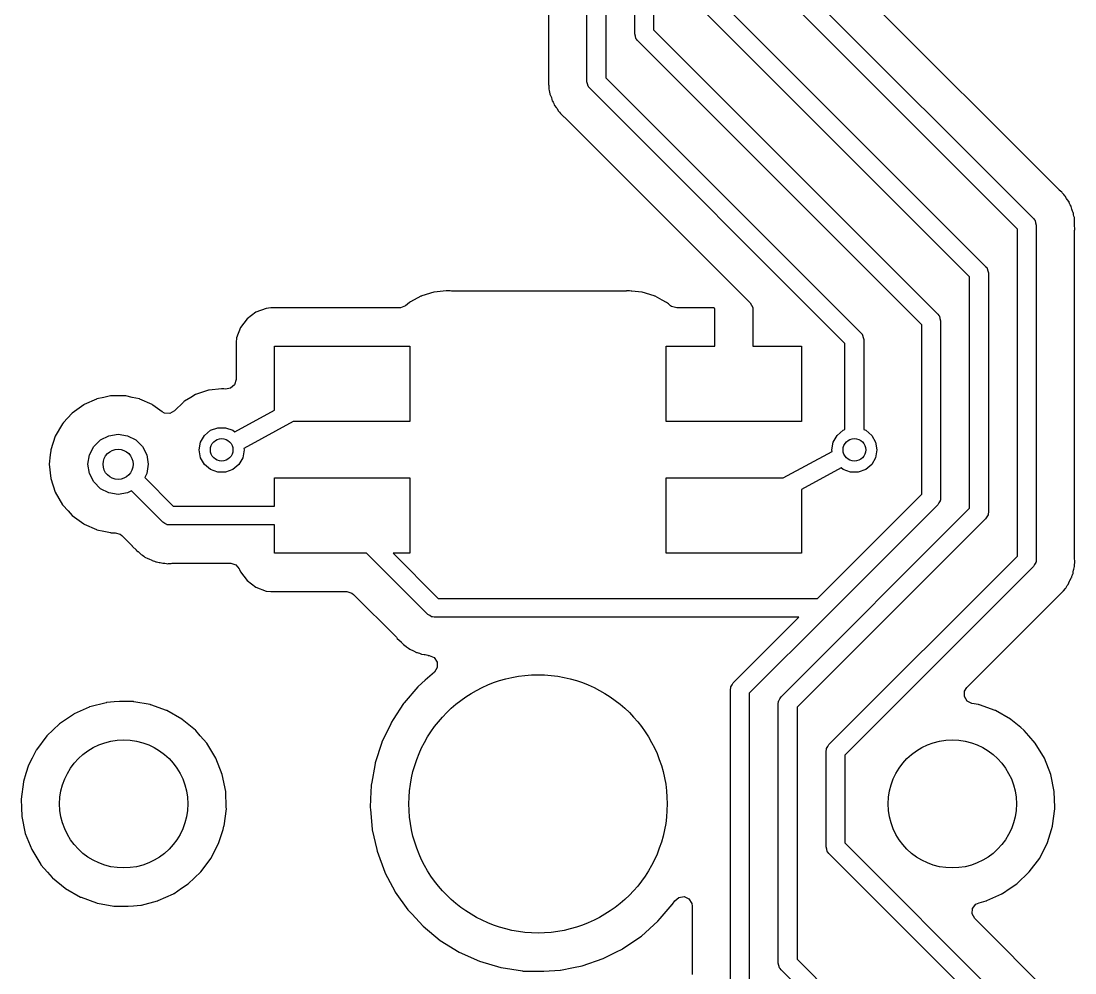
# Model space of a CAD drawing. Extents: x 144 to 253, y -181 to -52.
# Drawn here: x 224.14 to 238.13, y -169.95 to -157.31 of the extents above; entities that cross this region are included whole.
import ezdxf

# ---------------------------------------------------------------- set-up
doc = ezdxf.new("R2010")
doc.units = 0
doc.layers.add('BLACK', color=7, linetype='CONTINUOUS')

msp = doc.modelspace()

# ---------------------------------------------------------------- linework, layer by layer
at = {"layer": 'BLACK', "linetype": 'CONTINUOUS'}
for p, q in [((232.285, -157.48), (232.285, -148.642)), ((232.535, -148.59), (232.535, -157.428)), ((231.65, -158.115), (231.65, -149.277)), ((231.9, -149.225), (231.9, -158.063)), ((231.141, -149.54), (231.141, -158.036)), ((237.913, -159.547), (234.35, -155.984)), ((233.805, -156.158), (237.578, -159.932)), ((237.365, -160.072), (233.592, -156.298)), ((233.17, -156.793), (236.943, -160.567)), ((236.73, -160.707), (232.957, -156.933)), ((232.294, -157.51), (232.285, -157.48)), ((232.3, -157.54), (232.294, -157.51)), ((232.535, -157.428), (236.308, -161.202)), ((232.304, -157.545), (232.3, -157.54)), ((232.305, -157.548), (232.304, -157.545)), ((232.308, -157.551), (232.305, -157.548)), ((232.322, -157.568), (232.308, -157.551)), ((236.095, -161.342), (232.322, -157.568)), ((231.141, -158.047), (231.139, -158.055)), ((231.139, -158.055), (231.14, -158.063)), ((231.14, -158.063), (231.14, -158.063)), ((231.14, -158.063), (231.141, -158.123)), ((231.141, -158.036), (231.141, -158.047)), ((231.9, -158.063), (235.288, -161.452)), ((231.141, -158.123), (231.141, -158.127)), ((231.141, -158.127), (231.141, -158.155)), ((231.141, -158.155), (231.142, -158.159)), ((231.142, -158.159), (231.142, -158.159)), ((231.142, -158.159), (231.142, -158.159)), ((231.142, -158.159), (231.143, -158.171)), ((231.143, -158.171), (231.144, -158.215)), ((231.144, -158.215), (231.15, -158.234)), ((231.15, -158.234), (231.154, -158.254)), ((231.659, -158.145), (231.65, -158.115)), ((231.665, -158.175), (231.659, -158.145)), ((231.669, -158.18), (231.665, -158.175)), ((231.67, -158.183), (231.669, -158.18)), ((231.673, -158.186), (231.67, -158.183)), ((231.687, -158.203), (231.673, -158.186)), ((235.075, -161.592), (231.687, -158.203)), ((231.154, -158.254), (231.157, -158.274)), ((231.157, -158.274), (231.159, -158.281)), ((231.159, -158.281), (231.159, -158.281)), ((231.159, -158.281), (231.173, -158.315)), ((231.173, -158.315), (231.177, -158.326)), ((231.177, -158.326), (231.185, -158.353)), ((231.185, -158.353), (231.189, -158.369)), ((231.189, -158.369), (231.193, -158.375)), ((231.193, -158.375), (231.193, -158.375)), ((231.193, -158.375), (231.199, -158.386)), ((231.199, -158.386), (231.208, -158.404)), ((231.208, -158.404), (231.215, -158.423)), ((231.215, -158.423), (231.22, -158.429)), ((231.22, -158.429), (231.22, -158.429)), ((231.22, -158.429), (231.241, -158.458)), ((231.241, -158.458), (231.248, -158.468)), ((231.248, -158.468), (231.27, -158.506)), ((231.27, -158.506), (231.285, -158.521)), ((231.285, -158.521), (231.298, -158.536)), ((231.298, -158.536), (231.31, -158.552)), ((231.31, -158.552), (231.316, -158.557)), ((231.316, -158.557), (231.344, -158.58)), ((231.344, -158.58), (231.352, -158.588)), ((231.352, -158.588), (233.817, -161.053)), ((237.921, -159.555), (237.913, -159.547)), ((237.955, -159.583), (237.921, -159.555)), ((237.96, -159.589), (237.955, -159.583)), ((237.967, -159.599), (237.96, -159.589)), ((237.98, -159.614), (237.967, -159.599)), ((237.995, -159.629), (237.98, -159.614)), ((237.999, -159.635), (237.995, -159.629)), ((238.017, -159.667), (237.999, -159.635)), ((238.024, -159.677), (238.017, -159.667)), ((238.05, -159.712), (238.024, -159.677)), ((238.052, -159.72), (238.05, -159.712)), ((238.057, -159.731), (238.052, -159.72)), ((238.066, -159.749), (238.057, -159.731)), ((238.076, -159.766), (238.066, -159.749)), ((238.078, -159.774), (238.076, -159.766)), ((238.088, -159.809), (238.078, -159.774)), ((238.078, -159.774), (238.078, -159.774)), ((238.092, -159.82), (238.088, -159.809)), ((238.106, -159.854), (238.092, -159.82)), ((238.108, -159.861), (238.106, -159.854)), ((238.106, -159.854), (238.106, -159.854)), ((238.111, -159.88), (238.108, -159.861)), ((238.111, -159.881), (238.111, -159.88)), ((238.115, -159.901), (238.111, -159.881)), ((238.121, -159.92), (238.115, -159.901)), ((237.578, -159.932), (237.592, -159.949)), ((237.592, -159.949), (237.595, -159.952)), ((237.595, -159.952), (237.596, -159.955)), ((237.596, -159.955), (237.6, -159.96)), ((237.6, -159.96), (237.606, -159.99)), ((237.606, -159.99), (237.615, -160.02)), ((237.615, -160.02), (237.615, -164.465)), ((238.121, -159.928), (238.121, -159.92)), ((238.122, -159.964), (238.121, -159.928)), ((238.123, -159.976), (238.122, -159.964)), ((238.123, -159.98), (238.123, -159.976)), ((238.123, -160.008), (238.123, -159.98)), ((238.124, -160.012), (238.123, -160.008)), ((238.126, -160.08), (238.124, -160.012)), ((237.365, -164.413), (237.365, -160.072)), ((238.123, -160.099), (238.124, -160.088)), ((238.123, -164.429), (238.123, -160.099)), ((238.124, -160.088), (238.126, -160.08)), ((236.943, -160.567), (236.957, -160.584)), ((236.957, -160.584), (236.96, -160.587)), ((236.96, -160.587), (236.961, -160.59)), ((236.961, -160.59), (236.965, -160.595)), ((236.965, -160.595), (236.971, -160.625)), ((236.73, -163.778), (236.73, -160.707)), ((236.971, -160.625), (236.98, -160.655)), ((236.98, -160.655), (236.98, -163.83)), ((229.779, -160.894), (229.622, -160.909)), ((229.784, -160.893), (229.779, -160.894)), ((229.8, -160.891), (229.784, -160.893)), ((229.805, -160.891), (229.8, -160.891)), ((229.806, -160.891), (229.805, -160.891)), ((229.805, -160.891), (229.805, -160.891)), ((229.813, -160.891), (229.806, -160.891)), ((229.829, -160.894), (229.813, -160.891)), ((229.832, -160.894), (229.829, -160.894)), ((229.853, -160.896), (229.832, -160.894)), ((232.155, -160.896), (229.853, -160.896)), ((232.172, -160.895), (232.155, -160.896)), ((232.176, -160.894), (232.172, -160.895)), ((232.2, -160.891), (232.176, -160.894)), ((232.205, -160.891), (232.2, -160.891)), ((232.206, -160.891), (232.205, -160.891)), ((232.205, -160.891), (232.205, -160.891)), ((232.213, -160.891), (232.206, -160.891)), ((232.236, -160.895), (232.213, -160.891)), ((232.244, -160.896), (232.236, -160.895)), ((232.378, -160.909), (232.244, -160.896)), ((229.445, -160.964), (229.305, -161.039)), ((229.451, -160.961), (229.445, -160.964)), ((229.445, -160.964), (229.445, -160.964)), ((229.457, -160.959), (229.451, -160.961)), ((229.616, -160.911), (229.457, -160.959)), ((229.457, -160.959), (229.457, -160.959)), ((229.622, -160.909), (229.616, -160.911)), ((229.616, -160.911), (229.616, -160.911)), ((232.384, -160.911), (232.378, -160.909)), ((232.543, -160.959), (232.384, -160.911)), ((232.384, -160.911), (232.384, -160.911)), ((232.549, -160.961), (232.543, -160.959)), ((232.543, -160.959), (232.543, -160.959)), ((232.555, -160.964), (232.549, -160.961)), ((232.648, -161.014), (232.555, -160.964)), ((232.555, -160.964), (232.555, -160.964)), ((232.707, -161.045), (232.648, -161.014)), ((227.253, -161.176), (227.137, -161.263)), ((227.39, -161.125), (227.253, -161.176)), ((227.452, -161.118), (227.39, -161.125)), ((229.16, -161.118), (227.452, -161.118)), ((229.174, -161.117), (229.16, -161.118)), ((229.24, -161.089), (229.174, -161.117)), ((229.293, -161.045), (229.24, -161.089)), ((229.305, -161.039), (229.293, -161.045)), ((232.732, -161.066), (232.707, -161.045)), ((232.761, -161.09), (232.732, -161.066)), ((232.773, -161.098), (232.761, -161.09)), ((232.841, -161.118), (232.773, -161.098)), ((233.332, -161.118), (232.841, -161.118)), ((233.34, -161.12), (233.332, -161.118)), ((233.342, -161.121), (233.34, -161.12)), ((233.346, -161.137), (233.342, -161.121)), ((233.346, -161.626), (233.346, -161.137)), ((233.817, -161.053), (233.851, -161.115)), ((233.851, -161.115), (233.854, -161.142)), ((233.854, -161.142), (233.854, -161.626)), ((227.137, -161.263), (227.049, -161.38)), ((236.308, -161.202), (236.322, -161.219)), ((236.322, -161.219), (236.325, -161.222)), ((236.325, -161.222), (236.326, -161.225)), ((236.326, -161.225), (236.33, -161.23)), ((236.33, -161.23), (236.336, -161.26)), ((236.336, -161.26), (236.345, -161.29)), ((236.345, -161.29), (236.345, -163.644)), ((227.049, -161.38), (226.998, -161.516)), ((235.288, -161.452), (235.302, -161.469)), ((236.095, -163.592), (236.095, -161.342)), ((226.998, -161.516), (226.992, -161.578)), ((226.992, -161.578), (226.992, -162.071)), ((235.075, -162.735), (235.075, -161.592)), ((235.302, -161.469), (235.305, -161.472)), ((235.305, -161.472), (235.306, -161.475)), ((235.306, -161.475), (235.31, -161.48)), ((235.31, -161.48), (235.316, -161.51)), ((235.316, -161.51), (235.325, -161.54)), ((235.325, -161.54), (235.325, -162.735)), ((227.5, -162.478), (227.5, -161.626)), ((227.5, -161.626), (229.3, -161.626)), ((229.3, -161.626), (229.3, -162.626)), ((232.7, -162.626), (232.7, -161.626)), ((232.7, -161.626), (233.346, -161.626)), ((233.854, -161.626), (234.5, -161.626)), ((234.5, -161.626), (234.5, -162.626)), ((226.971, -162.139), (226.918, -162.185)), ((226.992, -162.071), (226.971, -162.139)), ((225.323, -162.288), (225.236, -162.306)), ((225.33, -162.286), (225.323, -162.288)), ((225.323, -162.288), (225.323, -162.288)), ((225.52, -162.286), (225.33, -162.286)), ((225.527, -162.288), (225.52, -162.286)), ((225.614, -162.306), (225.527, -162.288)), ((225.527, -162.288), (225.527, -162.288)), ((226.454, -162.268), (226.391, -162.306)), ((226.625, -162.209), (226.454, -162.268)), ((226.632, -162.209), (226.625, -162.209)), ((226.799, -162.191), (226.632, -162.209)), ((226.632, -162.209), (226.632, -162.209)), ((226.806, -162.191), (226.799, -162.191)), ((226.799, -162.191), (226.799, -162.191)), ((226.828, -162.193), (226.806, -162.191)), ((226.851, -162.196), (226.828, -162.193)), ((226.918, -162.185), (226.851, -162.196)), ((224.968, -162.404), (224.814, -162.516)), ((224.974, -162.401), (224.968, -162.404)), ((225.137, -162.329), (224.974, -162.401)), ((224.974, -162.401), (224.974, -162.401)), ((225.143, -162.326), (225.137, -162.329)), ((225.137, -162.329), (225.137, -162.329)), ((225.236, -162.306), (225.143, -162.326)), ((225.707, -162.326), (225.614, -162.306)), ((225.713, -162.329), (225.707, -162.326)), ((225.876, -162.401), (225.713, -162.329)), ((225.713, -162.329), (225.713, -162.329)), ((225.882, -162.404), (225.876, -162.401)), ((225.876, -162.401), (225.876, -162.401)), ((225.887, -162.408), (225.882, -162.404)), ((226.011, -162.498), (225.887, -162.408)), ((225.887, -162.408), (225.887, -162.408)), ((226.294, -162.368), (226.173, -162.486)), ((226.299, -162.363), (226.294, -162.368)), ((226.294, -162.368), (226.294, -162.368)), ((226.305, -162.359), (226.299, -162.363)), ((226.391, -162.306), (226.305, -162.359)), ((226.305, -162.359), (226.305, -162.359)), ((224.809, -162.521), (224.7, -162.642)), ((224.814, -162.516), (224.809, -162.521)), ((224.809, -162.521), (224.809, -162.521)), ((226.04, -162.514), (226.011, -162.498)), ((226.111, -162.519), (226.04, -162.514)), ((226.173, -162.486), (226.111, -162.519)), ((226.975, -162.765), (227.5, -162.478)), ((224.686, -162.658), (224.59, -162.823)), ((224.7, -162.642), (224.686, -162.658)), ((226.65, -162.744), (226.748, -162.709)), ((226.748, -162.709), (226.852, -162.709)), ((226.852, -162.709), (226.95, -162.744)), ((227.748, -162.626), (227.096, -162.984)), ((229.3, -162.626), (227.748, -162.626)), ((234.5, -162.626), (232.7, -162.626)), ((224.59, -162.823), (224.531, -163.005)), ((225.19, -162.871), (225.301, -162.815)), ((225.301, -162.815), (225.425, -162.795)), ((225.425, -162.795), (225.549, -162.815)), ((225.549, -162.815), (225.66, -162.871)), ((226.518, -162.901), (226.57, -162.811)), ((226.57, -162.811), (226.65, -162.744)), ((226.95, -162.744), (226.975, -162.765)), ((234.918, -162.901), (234.97, -162.811)), ((234.97, -162.811), (235.05, -162.744)), ((235.05, -162.744), (235.075, -162.735)), ((235.325, -162.735), (235.35, -162.744)), ((235.35, -162.744), (235.43, -162.811)), ((235.43, -162.811), (235.482, -162.901)), ((225.045, -163.071), (225.101, -162.96)), ((225.101, -162.96), (225.19, -162.871)), ((225.66, -162.871), (225.749, -162.96)), ((225.749, -162.96), (225.805, -163.071)), ((226.5, -163.004), (226.518, -162.901)), ((227.096, -162.984), (227.1, -163.004)), ((234.9, -163.004), (234.918, -162.901)), ((235.482, -162.901), (235.5, -163.004)), ((224.524, -163.071), (224.511, -163.195)), ((224.531, -163.012), (224.524, -163.071)), ((224.531, -163.005), (224.531, -163.012)), ((224.531, -163.012), (224.531, -163.012)), ((225.025, -163.195), (225.045, -163.071)), ((225.805, -163.071), (225.825, -163.195)), ((226.518, -163.107), (226.5, -163.004)), ((226.57, -163.197), (226.518, -163.107)), ((227.082, -163.107), (227.03, -163.197)), ((227.1, -163.004), (227.082, -163.107)), ((234.256, -163.376), (234.903, -163.023)), ((234.903, -163.023), (234.9, -163.004)), ((235.482, -163.107), (235.43, -163.197)), ((235.5, -163.004), (235.482, -163.107)), ((224.511, -163.195), (224.531, -163.385)), ((225.045, -163.319), (225.025, -163.195)), ((225.825, -163.195), (225.805, -163.319)), ((226.65, -163.264), (226.57, -163.197)), ((226.748, -163.3), (226.65, -163.264)), ((226.95, -163.264), (226.852, -163.3)), ((227.03, -163.197), (226.95, -163.264)), ((235.024, -163.242), (234.5, -163.528)), ((235.05, -163.264), (235.024, -163.242)), ((235.148, -163.3), (235.05, -163.264)), ((235.35, -163.264), (235.252, -163.3)), ((235.43, -163.197), (235.35, -163.264)), ((224.531, -163.385), (224.59, -163.567)), ((225.101, -163.43), (225.045, -163.319)), ((225.805, -163.319), (225.778, -163.372)), ((225.778, -163.372), (226.158, -163.751)), ((226.852, -163.3), (226.748, -163.3)), ((227.5, -163.751), (227.5, -163.376)), ((227.5, -163.376), (229.3, -163.376)), ((229.3, -163.376), (229.3, -164.376)), ((232.7, -164.376), (232.7, -163.376)), ((232.7, -163.376), (234.256, -163.376)), ((235.252, -163.3), (235.148, -163.3)), ((225.19, -163.519), (225.101, -163.43)), ((225.301, -163.575), (225.19, -163.519)), ((225.602, -163.548), (225.549, -163.575)), ((226.018, -163.965), (225.602, -163.548)), ((234.5, -163.528), (234.5, -164.376)), ((224.59, -163.567), (224.686, -163.732)), ((225.425, -163.595), (225.301, -163.575)), ((225.549, -163.575), (225.425, -163.595)), ((234.712, -164.975), (236.095, -163.592)), ((236.34, -163.679), (236.323, -163.705)), ((236.341, -163.673), (236.34, -163.679)), ((236.342, -163.67), (236.341, -163.673)), ((236.345, -163.644), (236.342, -163.666)), ((236.342, -163.666), (236.342, -163.67)), ((224.686, -163.732), (224.69, -163.737)), ((224.69, -163.737), (224.69, -163.737)), ((224.69, -163.737), (224.76, -163.814)), ((224.76, -163.814), (224.814, -163.874)), ((226.158, -163.751), (227.5, -163.751)), ((234.227, -166.282), (236.73, -163.778)), ((236.308, -163.732), (234.853, -165.188)), ((236.323, -163.705), (236.308, -163.732)), ((236.98, -163.83), (236.977, -163.852)), ((224.814, -163.874), (224.968, -163.986)), ((226.045, -163.98), (226.018, -163.965)), ((236.943, -163.918), (234.44, -166.422)), ((236.958, -163.891), (236.943, -163.918)), ((236.975, -163.866), (236.958, -163.891)), ((236.976, -163.859), (236.975, -163.866)), ((236.977, -163.857), (236.976, -163.859)), ((236.977, -163.852), (236.977, -163.857)), ((224.968, -163.986), (224.974, -163.989)), ((224.974, -163.989), (224.974, -163.989)), ((224.974, -163.989), (225.137, -164.061)), ((225.137, -164.061), (225.143, -164.064)), ((225.143, -164.064), (225.236, -164.084)), ((225.236, -164.084), (225.323, -164.102)), ((225.323, -164.102), (225.323, -164.102)), ((225.323, -164.102), (225.33, -164.103)), ((225.33, -164.103), (225.385, -164.103)), ((225.385, -164.103), (225.454, -164.124)), ((226.071, -163.996), (226.045, -163.98)), ((226.077, -163.997), (226.071, -163.996)), ((226.08, -163.999), (226.077, -163.997)), ((226.084, -163.998), (226.08, -163.999)), ((226.106, -164.001), (226.084, -163.998)), ((227.5, -164.001), (226.106, -164.001)), ((227.5, -164.376), (227.5, -164.001)), ((225.454, -164.124), (225.475, -164.14)), ((225.475, -164.14), (225.603, -164.269)), ((225.603, -164.269), (225.61, -164.277)), ((225.61, -164.277), (225.614, -164.284)), ((225.614, -164.284), (225.62, -164.289)), ((225.62, -164.289), (225.664, -164.33)), ((225.664, -164.33), (225.667, -164.333)), ((225.667, -164.333), (225.687, -164.353)), ((225.687, -164.353), (225.69, -164.355)), ((225.69, -164.355), (225.699, -164.363)), ((225.699, -164.363), (225.731, -164.393)), ((225.731, -164.393), (225.738, -164.397)), ((228.723, -164.376), (227.5, -164.376)), ((229.535, -165.188), (228.723, -164.376)), ((229.3, -164.376), (229.077, -164.376)), ((229.077, -164.376), (229.675, -164.975)), ((234.5, -164.376), (232.7, -164.376)), ((225.738, -164.397), (225.749, -164.403)), ((225.749, -164.403), (225.765, -164.414)), ((225.765, -164.414), (225.781, -164.426)), ((225.781, -164.426), (225.822, -164.444)), ((225.822, -164.444), (225.833, -164.449)), ((225.833, -164.449), (225.871, -164.47)), ((225.871, -164.47), (225.879, -164.472)), ((225.879, -164.472), (225.879, -164.472)), ((225.879, -164.472), (225.891, -164.475)), ((225.891, -164.475), (225.91, -164.482)), ((225.91, -164.482), (225.928, -164.49)), ((225.928, -164.49), (225.936, -164.491)), ((225.936, -164.491), (225.936, -164.491)), ((225.936, -164.491), (225.972, -164.497)), ((225.972, -164.497), (225.984, -164.499)), ((225.984, -164.499), (226.019, -164.508)), ((226.019, -164.508), (226.026, -164.51)), ((226.026, -164.51), (226.047, -164.51)), ((226.047, -164.51), (226.066, -164.512)), ((226.066, -164.512), (226.086, -164.515)), ((226.086, -164.515), (226.094, -164.514)), ((226.094, -164.514), (226.13, -164.511)), ((226.13, -164.511), (226.142, -164.51)), ((226.142, -164.51), (226.92, -164.51)), ((226.92, -164.51), (226.988, -164.53)), ((226.988, -164.53), (227.034, -164.584)), ((234.862, -166.917), (237.365, -164.413)), ((237.593, -164.526), (237.578, -164.553)), ((237.61, -164.501), (237.593, -164.526)), ((237.611, -164.494), (237.61, -164.501)), ((237.612, -164.492), (237.611, -164.494)), ((237.615, -164.465), (237.612, -164.487)), ((237.612, -164.487), (237.612, -164.492)), ((238.124, -164.441), (238.123, -164.429)), ((238.123, -164.525), (238.125, -164.505)), ((238.123, -164.545), (238.123, -164.525)), ((238.128, -164.485), (238.124, -164.441)), ((238.125, -164.505), (238.127, -164.493)), ((238.127, -164.493), (238.128, -164.485)), ((227.034, -164.584), (227.038, -164.592)), ((227.038, -164.592), (227.046, -164.615)), ((227.046, -164.615), (227.049, -164.623)), ((227.049, -164.623), (227.137, -164.74)), ((237.578, -164.553), (235.075, -167.057)), ((238.089, -164.68), (238.095, -164.662)), ((238.095, -164.662), (238.1, -164.65)), ((238.1, -164.65), (238.103, -164.643)), ((238.103, -164.643), (238.106, -164.623)), ((238.106, -164.623), (238.11, -164.599)), ((238.11, -164.599), (238.113, -164.588)), ((238.113, -164.588), (238.122, -164.553)), ((238.122, -164.553), (238.123, -164.545)), ((238.122, -164.553), (238.122, -164.553)), ((227.137, -164.74), (227.253, -164.827)), ((238.016, -164.823), (238.027, -164.806)), ((238.027, -164.806), (238.035, -164.796)), ((238.035, -164.796), (238.04, -164.79)), ((238.04, -164.79), (238.057, -164.749)), ((238.057, -164.749), (238.062, -164.739)), ((238.062, -164.739), (238.084, -164.7)), ((238.084, -164.7), (238.086, -164.692)), ((238.086, -164.692), (238.089, -164.68)), ((238.086, -164.692), (238.086, -164.692)), ((227.253, -164.827), (227.39, -164.878)), ((227.39, -164.878), (227.452, -164.885)), ((227.452, -164.885), (228.46, -164.885)), ((228.46, -164.885), (228.529, -164.905)), ((228.529, -164.905), (228.55, -164.922)), ((228.55, -164.922), (229.12, -165.492)), ((237.897, -164.957), (237.944, -164.907)), ((237.944, -164.907), (237.946, -164.904)), ((237.946, -164.904), (237.966, -164.885)), ((237.966, -164.885), (237.969, -164.882)), ((237.969, -164.882), (237.976, -164.873)), ((237.976, -164.873), (238.001, -164.846)), ((238.001, -164.846), (238.007, -164.84)), ((238.007, -164.84), (238.016, -164.823)), ((229.675, -164.975), (234.712, -164.975)), ((236.694, -166.157), (237.882, -164.969)), ((237.882, -164.969), (237.891, -164.961)), ((237.891, -164.961), (237.897, -164.957)), ((229.562, -165.203), (229.535, -165.188)), ((229.588, -165.219), (229.562, -165.203)), ((229.594, -165.22), (229.588, -165.219)), ((229.597, -165.222), (229.594, -165.22)), ((229.601, -165.221), (229.597, -165.222)), ((229.623, -165.225), (229.601, -165.221)), ((234.462, -165.225), (229.623, -165.225)), ((233.592, -166.095), (234.462, -165.225)), ((234.853, -165.188), (233.805, -166.236)), ((229.12, -165.492), (229.127, -165.5)), ((229.127, -165.5), (229.131, -165.507)), ((229.131, -165.507), (229.181, -165.553)), ((229.181, -165.553), (229.184, -165.556)), ((229.184, -165.556), (229.203, -165.576)), ((229.203, -165.576), (229.207, -165.578)), ((229.207, -165.578), (229.216, -165.586)), ((229.216, -165.586), (229.248, -165.616)), ((229.248, -165.616), (229.255, -165.62)), ((229.255, -165.62), (229.255, -165.62)), ((229.255, -165.62), (229.266, -165.626)), ((229.266, -165.626), (229.282, -165.637)), ((229.282, -165.637), (229.298, -165.649)), ((229.298, -165.649), (229.305, -165.652)), ((229.305, -165.652), (229.305, -165.652)), ((229.305, -165.652), (229.339, -165.667)), ((229.339, -165.667), (229.349, -165.672)), ((229.349, -165.672), (229.388, -165.693)), ((229.388, -165.693), (229.396, -165.695)), ((229.396, -165.695), (229.396, -165.695)), ((229.396, -165.695), (229.408, -165.698)), ((229.408, -165.698), (229.426, -165.705)), ((229.426, -165.705), (229.445, -165.713)), ((229.445, -165.713), (229.453, -165.714)), ((229.453, -165.714), (229.453, -165.714)), ((229.453, -165.714), (229.489, -165.72)), ((229.489, -165.72), (229.5, -165.722)), ((229.5, -165.722), (229.535, -165.731)), ((229.535, -165.731), (229.543, -165.733)), ((229.543, -165.733), (229.551, -165.733)), ((229.551, -165.733), (229.555, -165.734)), ((229.555, -165.734), (229.621, -165.762)), ((229.621, -165.762), (229.66, -165.821)), ((229.661, -165.892), (229.624, -165.953)), ((229.66, -165.821), (229.661, -165.892)), ((229.502, -166.061), (229.408, -166.145)), ((229.624, -165.953), (229.502, -166.061)), ((229.405, -166.148), (229.224, -166.361)), ((229.408, -166.145), (229.405, -166.148)), ((229.405, -166.148), (229.405, -166.148)), ((233.555, -166.184), (233.558, -166.162)), ((233.555, -171.265), (233.555, -166.184)), ((233.558, -166.157), (233.559, -166.155)), ((233.558, -166.162), (233.558, -166.157)), ((233.559, -166.155), (233.56, -166.148)), ((233.56, -166.148), (233.577, -166.122)), ((233.577, -166.122), (233.592, -166.095)), ((236.661, -166.277), (236.664, -166.206)), ((236.664, -166.206), (236.694, -166.157)), ((225.375, -166.35), (225.275, -166.359)), ((225.442, -166.345), (225.375, -166.35)), ((225.604, -166.345), (225.442, -166.345)), ((225.606, -166.345), (225.604, -166.345)), ((225.611, -166.345), (225.606, -166.345)), ((225.606, -166.345), (225.606, -166.345)), ((225.628, -166.346), (225.611, -166.345)), ((225.632, -166.347), (225.628, -166.346)), ((225.85, -166.386), (225.632, -166.347)), ((225.632, -166.347), (225.632, -166.347)), ((233.805, -166.236), (233.805, -171.213)), ((234.19, -166.37), (234.193, -166.348)), ((234.193, -166.343), (234.194, -166.341)), ((234.193, -166.348), (234.193, -166.343)), ((234.194, -166.341), (234.195, -166.334)), ((234.195, -166.334), (234.212, -166.309)), ((234.212, -166.309), (234.227, -166.282)), ((236.697, -166.338), (236.661, -166.277)), ((236.761, -166.37), (236.697, -166.338)), ((225.042, -166.419), (224.841, -166.51)), ((225.047, -166.417), (225.042, -166.419)), ((225.042, -166.419), (225.042, -166.419)), ((225.052, -166.416), (225.047, -166.417)), ((225.265, -166.361), (225.052, -166.416)), ((225.052, -166.416), (225.052, -166.416)), ((225.27, -166.359), (225.265, -166.361)), ((225.265, -166.361), (225.265, -166.361)), ((225.275, -166.359), (225.27, -166.359)), ((225.275, -166.359), (225.275, -166.359)), ((225.855, -166.387), (225.85, -166.386)), ((225.85, -166.386), (225.85, -166.386)), ((225.86, -166.389), (225.855, -166.387)), ((226.067, -166.464), (225.86, -166.389)), ((225.86, -166.389), (225.86, -166.389)), ((226.072, -166.466), (226.067, -166.464)), ((226.067, -166.464), (226.067, -166.464)), ((226.273, -166.58), (226.072, -166.466)), ((229.214, -166.373), (229.077, -166.583)), ((229.216, -166.369), (229.214, -166.373)), ((229.214, -166.373), (229.214, -166.373)), ((229.224, -166.361), (229.216, -166.369)), ((234.19, -169.819), (234.19, -166.37)), ((234.44, -166.422), (234.44, -169.767)), ((236.85, -166.386), (236.761, -166.37)), ((236.855, -166.387), (236.85, -166.386)), ((236.85, -166.386), (236.85, -166.386)), ((236.86, -166.389), (236.855, -166.387)), ((237.067, -166.464), (236.86, -166.389)), ((236.86, -166.389), (236.86, -166.389)), ((237.072, -166.466), (237.067, -166.464)), ((237.067, -166.464), (237.067, -166.464)), ((237.273, -166.58), (237.072, -166.466)), ((224.74, -166.577), (224.645, -166.641)), ((224.832, -166.515), (224.74, -166.577)), ((224.836, -166.512), (224.832, -166.515)), ((224.832, -166.515), (224.832, -166.515)), ((224.841, -166.51), (224.836, -166.512)), ((226.277, -166.583), (226.273, -166.58)), ((226.409, -166.691), (226.277, -166.583)), ((226.277, -166.583), (226.277, -166.583)), ((229.053, -166.621), (229.044, -166.641)), ((229.055, -166.617), (229.053, -166.621)), ((229.053, -166.621), (229.053, -166.621)), ((229.077, -166.583), (229.055, -166.617)), ((237.277, -166.583), (237.273, -166.58)), ((237.409, -166.691), (237.277, -166.583)), ((237.277, -166.583), (237.277, -166.583)), ((224.645, -166.641), (224.478, -166.8)), ((226.451, -166.726), (226.409, -166.691)), ((226.455, -166.73), (226.451, -166.726)), ((226.515, -166.8), (226.455, -166.73)), ((226.455, -166.73), (226.455, -166.73)), ((229.044, -166.641), (228.928, -166.884)), ((237.451, -166.726), (237.409, -166.691)), ((237.455, -166.73), (237.451, -166.726)), ((237.515, -166.8), (237.455, -166.73)), ((237.455, -166.73), (237.455, -166.73)), ((224.478, -166.8), (224.34, -166.985)), ((226.602, -166.9), (226.515, -166.8)), ((226.722, -167.097), (226.602, -166.9)), ((228.927, -166.888), (228.839, -167.161)), ((228.928, -166.884), (228.927, -166.888)), ((228.927, -166.888), (228.927, -166.888)), ((237.602, -166.9), (237.515, -166.8)), ((237.722, -167.097), (237.602, -166.9)), ((224.338, -166.99), (224.283, -167.097)), ((224.34, -166.985), (224.338, -166.99)), ((234.825, -167.005), (234.828, -166.983)), ((234.825, -168.275), (234.825, -167.005)), ((234.828, -166.978), (234.829, -166.976)), ((234.828, -166.983), (234.828, -166.978)), ((234.829, -166.976), (234.83, -166.969)), ((234.83, -166.969), (234.847, -166.944)), ((234.847, -166.944), (234.862, -166.917)), ((224.236, -167.191), (224.202, -167.301)), ((224.283, -167.097), (224.236, -167.191)), ((226.807, -167.312), (226.722, -167.097)), ((228.838, -167.165), (228.833, -167.196)), ((228.839, -167.161), (228.838, -167.165)), ((235.075, -167.057), (235.075, -168.223)), ((237.807, -167.312), (237.722, -167.097)), ((224.202, -167.301), (224.169, -167.406)), ((226.854, -167.538), (226.807, -167.312)), ((228.833, -167.196), (228.793, -167.416)), ((237.854, -167.538), (237.807, -167.312)), ((224.168, -167.411), (224.137, -167.64)), ((224.169, -167.406), (224.168, -167.411)), ((224.169, -167.406), (224.169, -167.406)), ((228.786, -167.46), (228.778, -167.635)), ((228.793, -167.416), (228.786, -167.456)), ((228.786, -167.456), (228.786, -167.46)), ((228.786, -167.46), (228.786, -167.46)), ((226.854, -167.543), (226.854, -167.538)), ((226.862, -167.747), (226.854, -167.543)), ((237.854, -167.543), (237.854, -167.538)), ((237.862, -167.747), (237.854, -167.543)), ((224.137, -167.64), (224.137, -167.645)), ((224.137, -167.645), (224.141, -167.751)), ((224.137, -167.645), (224.137, -167.645)), ((224.141, -167.751), (224.146, -167.87)), ((226.863, -167.768), (226.862, -167.747)), ((228.778, -167.635), (228.773, -167.751)), ((228.773, -167.751), (228.773, -167.755)), ((237.863, -167.768), (237.862, -167.747)), ((224.146, -167.87), (224.193, -168.096)), ((226.832, -167.997), (226.863, -167.768)), ((228.773, -167.755), (228.773, -167.755)), ((228.773, -167.755), (228.775, -167.774)), ((228.775, -167.774), (228.798, -168.045)), ((237.832, -167.997), (237.863, -167.768)), ((226.818, -168.045), (226.831, -168.002)), ((226.831, -168.002), (226.832, -167.997)), ((226.831, -168.002), (226.831, -168.002)), ((237.818, -168.045), (237.831, -168.002)), ((237.831, -168.002), (237.832, -167.997)), ((237.831, -168.002), (237.831, -168.002)), ((224.193, -168.096), (224.278, -168.311)), ((226.764, -168.217), (226.818, -168.045)), ((228.798, -168.045), (228.799, -168.049)), ((228.799, -168.049), (228.799, -168.049)), ((228.799, -168.049), (228.858, -168.311)), ((237.764, -168.217), (237.818, -168.045)), ((224.278, -168.311), (224.398, -168.508)), ((226.714, -168.315), (226.762, -168.222)), ((226.762, -168.222), (226.764, -168.217)), ((226.762, -168.222), (226.762, -168.222)), ((228.858, -168.311), (228.863, -168.333)), ((234.834, -168.305), (234.825, -168.275)), ((234.84, -168.335), (234.834, -168.305)), ((235.075, -168.223), (237.578, -170.727)), ((237.714, -168.315), (237.762, -168.222)), ((237.762, -168.222), (237.764, -168.217)), ((237.762, -168.222), (237.762, -168.222)), ((226.522, -168.608), (226.66, -168.423)), ((226.66, -168.423), (226.714, -168.315)), ((228.863, -168.333), (228.965, -168.61)), ((234.844, -168.34), (234.84, -168.335)), ((234.845, -168.343), (234.844, -168.34)), ((234.848, -168.346), (234.845, -168.343)), ((234.862, -168.363), (234.848, -168.346)), ((237.365, -170.867), (234.862, -168.363)), ((237.522, -168.608), (237.66, -168.423)), ((237.66, -168.423), (237.714, -168.315)), ((224.398, -168.508), (224.401, -168.512)), ((224.401, -168.512), (224.488, -168.612)), ((224.488, -168.612), (224.549, -168.682)), ((224.549, -168.682), (224.553, -168.686)), ((224.553, -168.686), (224.723, -168.825)), ((226.355, -168.767), (226.522, -168.608)), ((228.965, -168.61), (228.967, -168.614)), ((228.967, -168.614), (228.967, -168.614)), ((228.967, -168.614), (229.003, -168.682)), ((229.003, -168.682), (229.102, -168.872)), ((237.355, -168.767), (237.522, -168.608)), ((224.723, -168.825), (224.723, -168.825)), ((224.723, -168.825), (224.727, -168.828)), ((224.727, -168.828), (224.928, -168.943)), ((226.168, -168.893), (226.269, -168.825)), ((226.269, -168.825), (226.355, -168.767)), ((237.168, -168.893), (237.269, -168.825)), ((237.269, -168.825), (237.355, -168.767)), ((224.928, -168.943), (224.933, -168.944)), ((224.933, -168.944), (224.933, -168.944)), ((224.933, -168.944), (225.14, -169.019)), ((225.735, -169.048), (225.948, -168.992)), ((225.948, -168.992), (225.953, -168.991)), ((225.948, -168.992), (225.948, -168.992)), ((225.953, -168.991), (225.958, -168.989)), ((225.958, -168.989), (226.159, -168.898)), ((225.958, -168.989), (225.958, -168.989)), ((226.159, -168.898), (226.164, -168.896)), ((226.164, -168.896), (226.168, -168.893)), ((226.168, -168.893), (226.168, -168.893)), ((229.102, -168.872), (229.105, -168.875)), ((229.105, -168.875), (229.271, -169.109)), ((232.786, -169.035), (232.815, -168.991)), ((232.815, -168.991), (232.869, -168.945)), ((232.869, -168.945), (232.939, -168.935)), ((232.939, -168.935), (233.003, -168.965)), ((233.003, -168.965), (233.042, -169.025)), ((236.856, -169.016), (236.948, -168.992)), ((236.948, -168.992), (236.953, -168.991)), ((236.948, -168.992), (236.948, -168.992)), ((236.953, -168.991), (236.958, -168.989)), ((236.958, -168.989), (237.159, -168.898)), ((236.958, -168.989), (236.958, -168.989)), ((237.159, -168.898), (237.164, -168.896)), ((237.164, -168.896), (237.168, -168.893)), ((237.168, -168.893), (237.168, -168.893)), ((225.14, -169.019), (225.14, -169.019)), ((225.14, -169.019), (225.145, -169.021)), ((225.145, -169.021), (225.15, -169.022)), ((225.15, -169.022), (225.15, -169.022)), ((225.15, -169.022), (225.368, -169.062)), ((225.368, -169.062), (225.368, -169.062)), ((225.368, -169.062), (225.372, -169.062)), ((225.372, -169.062), (225.389, -169.063)), ((225.389, -169.063), (225.394, -169.063)), ((225.394, -169.063), (225.394, -169.063)), ((225.394, -169.063), (225.396, -169.064)), ((225.396, -169.064), (225.558, -169.064)), ((225.558, -169.064), (225.628, -169.058)), ((225.628, -169.058), (225.725, -169.049)), ((225.725, -169.049), (225.725, -169.049)), ((225.725, -169.049), (225.73, -169.049)), ((225.73, -169.049), (225.735, -169.048)), ((225.735, -169.048), (225.735, -169.048)), ((229.271, -169.109), (229.271, -169.109)), ((229.271, -169.109), (229.273, -169.112)), ((229.273, -169.112), (229.276, -169.115)), ((229.276, -169.115), (229.276, -169.115)), ((229.276, -169.115), (229.323, -169.165)), ((232.622, -169.227), (232.781, -169.042)), ((232.781, -169.042), (232.784, -169.039)), ((232.781, -169.042), (232.781, -169.042)), ((232.784, -169.039), (232.786, -169.035)), ((232.786, -169.035), (232.786, -169.035)), ((233.042, -169.025), (233.046, -169.06)), ((233.046, -169.06), (233.046, -169.97)), ((236.764, -169.165), (236.769, -169.094)), ((236.769, -169.094), (236.812, -169.037)), ((236.812, -169.037), (236.856, -169.016)), ((229.323, -169.165), (229.475, -169.328)), ((232.372, -169.46), (232.592, -169.263)), ((232.592, -169.263), (232.622, -169.227)), ((236.798, -169.227), (236.764, -169.165)), ((237.913, -170.342), (236.798, -169.227)), ((229.475, -169.328), (229.703, -169.516)), ((229.703, -169.516), (229.954, -169.671)), ((232.127, -169.626), (232.372, -169.46)), ((229.954, -169.671), (230.223, -169.792)), ((231.863, -169.758), (232.033, -169.673)), ((232.033, -169.673), (232.124, -169.628)), ((232.124, -169.628), (232.127, -169.626)), ((232.124, -169.628), (232.124, -169.628)), ((230.223, -169.792), (230.506, -169.877)), ((231.584, -169.854), (231.863, -169.758)), ((234.199, -169.849), (234.19, -169.819)), ((234.205, -169.879), (234.199, -169.849)), ((234.44, -169.767), (235.379, -170.706)), ((230.506, -169.877), (230.511, -169.877)), ((230.511, -169.877), (230.511, -169.877)), ((230.511, -169.877), (230.795, -169.922)), ((230.795, -169.922), (230.795, -169.922)), ((230.795, -169.922), (230.798, -169.923)), ((230.798, -169.923), (230.823, -169.924)), ((230.823, -169.924), (230.889, -169.927)), ((230.889, -169.927), (230.889, -169.927)), ((230.889, -169.927), (230.89, -169.927)), ((230.89, -169.927), (231.075, -169.927)), ((231.075, -169.927), (231.295, -169.913)), ((231.295, -169.913), (231.299, -169.912)), ((231.299, -169.912), (231.472, -169.877)), ((231.299, -169.912), (231.299, -169.912)), ((231.472, -169.877), (231.584, -169.854)), ((234.209, -169.884), (234.205, -169.879)), ((234.21, -169.887), (234.209, -169.884)), ((234.213, -169.89), (234.21, -169.887)), ((234.227, -169.907), (234.213, -169.89)), ((235.202, -170.882), (234.227, -169.907))]:
    msp.add_line(p, q, dxfattribs=at)
at = {"layer": 'BLACK'}
for centre, radius in [((226.8, -163.004), 0.15), ((235.2, -163.004), 0.15), ((225.425, -163.195), 0.2), ((231, -167.704), 1.7145), ((225.5, -167.704), 0.8509), ((236.5, -167.704), 0.8509)]:
    msp.add_circle(centre, radius, dxfattribs=at)

doc.saveas('drawing.dxf')
